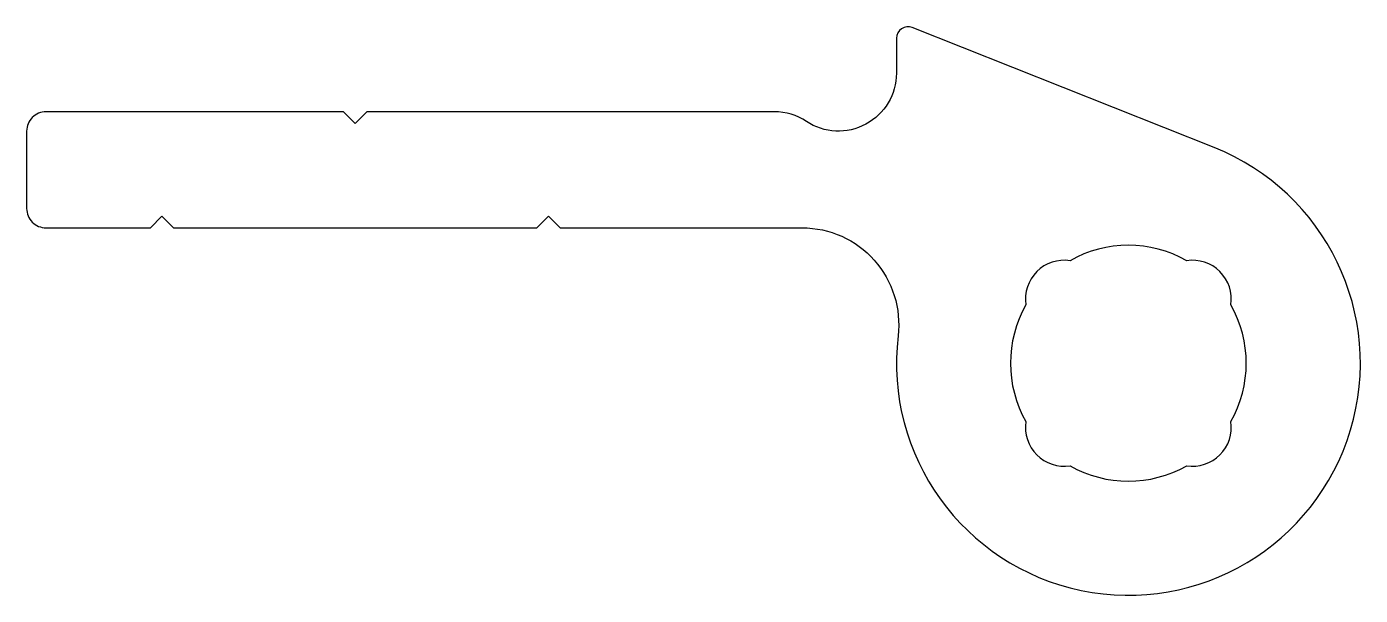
# Model space of a CAD drawing. Extents: x 2402.7 to 2437.2, y 2859.1 to 2873.8.
import ezdxf

# ---------------------------------------------------------------- set-up
doc = ezdxf.new("R2010")
doc.units = 0
doc.layers.add('ANA', color=220, linetype='CONTINUOUS')

msp = doc.modelspace()

# ---------------------------------------------------------------- linework, layer by layer
at = {"layer": 'ANA'}
for points in [[(2402.72, 2871.066), (2402.72, 2869.066, 0.414214), (2403.22, 2868.566), (2405.92, 2868.566), (2406.22, 2868.866), (2406.52, 2868.566), (2415.92, 2868.566), (2416.22, 2868.866), (2416.52, 2868.566), (2422.779, 2868.566, -0.449189), (2425.262, 2865.772, 2.029489), (2433.437, 2870.641), (2425.631, 2873.744, 0.529923), (2425.22, 2873.466), (2425.22, 2872.566, -0.598235), (2422.891, 2871.316, 0.147477), (2422.062, 2871.566), (2411.52, 2871.566), (2411.22, 2871.266), (2410.92, 2871.566), (2403.22, 2871.566, 0.414214)], [(2432.73, 2862.416, 0.50664), (2433.87, 2863.556, 0.264872), (2433.87, 2866.575, 0.50664), (2432.73, 2867.716, 0.264872), (2429.71, 2867.716, 0.50664), (2428.57, 2866.575, 0.264872), (2428.57, 2863.556, 0.50664), (2429.71, 2862.416, 0.264872)]]:
    msp.add_lwpolyline(points, format="xyb", close=True, dxfattribs=at)

doc.saveas('drawing.dxf')
